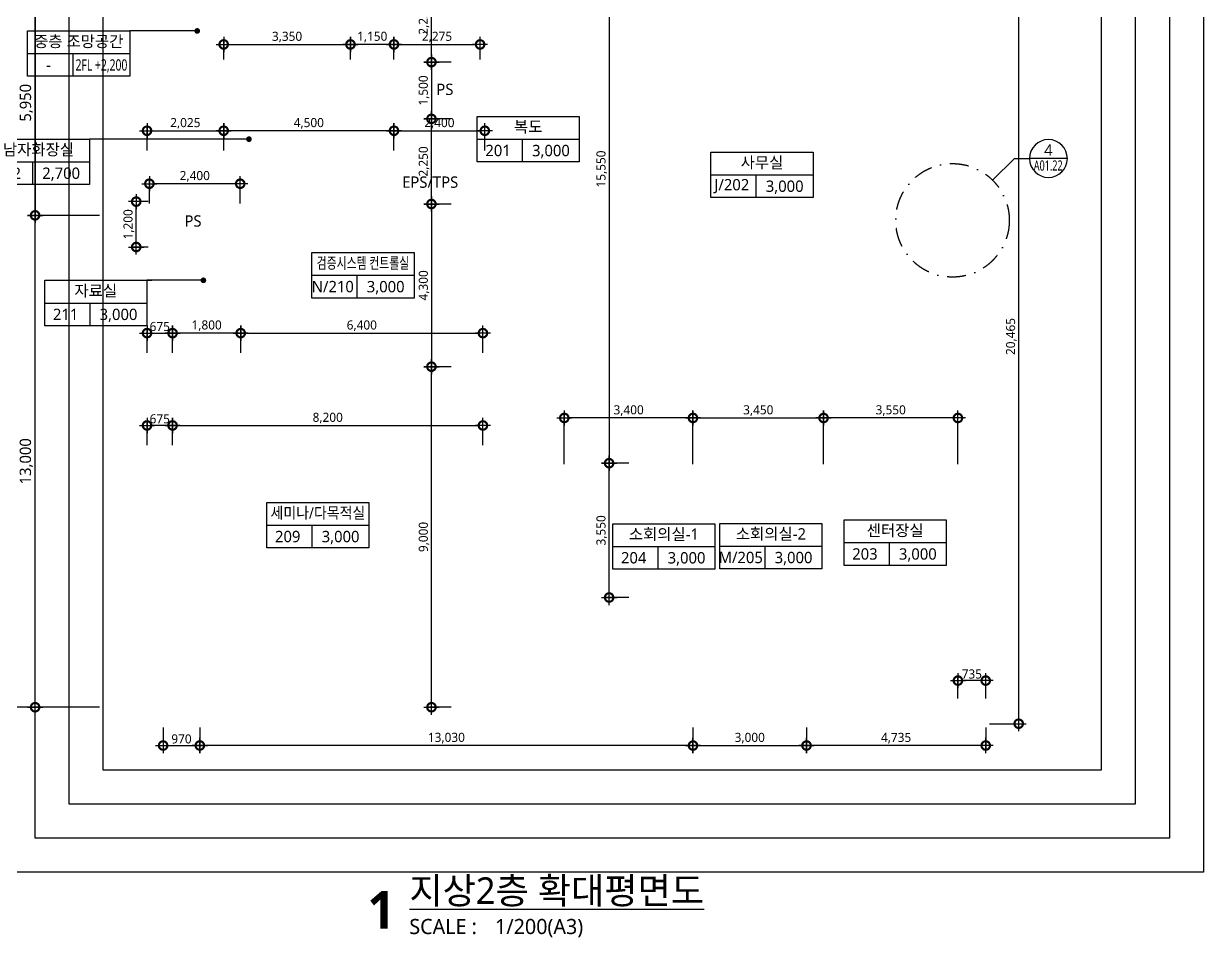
# Model space of a CAD drawing. Header units: millimetres. Extents: x 6046 to 249480, y 2179 to 57100.
# Drawn here: x 175128 to 206300, y 2179 to 26330 of the extents above; entities that cross this region are included whole.
import ezdxf
from ezdxf.enums import TextEntityAlignment as Align

# ---------------------------------------------------------------- set-up
doc = ezdxf.new("R2010")
doc.units = ezdxf.units.MM
doc.header["$LTSCALE"] = 100
doc.linetypes.add('DASHDOT-GAUN', pattern=[10, 5, -2.5, 0, -2.5])
doc.layers.get('DEFPOINTS').update_dxf_attribs({"color": 137})
for name, color, linetype in [('DIM', 7, 'Continuous'), ('DIM1', 7, 'Continuous'), ('SYM', 6, 'Continuous'), ('SYM-LEAD', 6, 'Continuous'), ('TEXT', 3, 'Continuous'), ('TEXT-NOTE', 6, 'Continuous')]:
    doc.layers.add(name, color=color, linetype=linetype)
doc.layers.add('TEMP', color=171, linetype='Continuous', plot=False)
doc.styles.add('스타일1', font='malgun.ttf')
doc.styles.add('스타일2', font='malgunbd.ttf')
doc.dimstyles.new('DIM-QD 1', dxfattribs={"dimtxt": 3, "dimasz": 1.5, "dimexe": 1, "dimexo": 0, "dimgap": 1, "dimtad": 1, "dimdec": 3, "dimdsep": 46, "dimlunit": 6, "dimtxsty": '스타일1', "dimblk1": 'ARCHTICK', "dimblk2": 'ARCHTICK', "dimsah": 1, "dimcen": 0, "dimclrd": 256, "dimclre": 256, "dimclrt": 3, "dimazin": 2, "dimtfac": 1, "dimtdec": 3, "dimtix": 1, "dimtmove": 2, "dimatfit": 3, "dimldrblk": 'ARCHTICK', "dimfxl": 1, "dimtolj": 1, "dimtzin": 0, "dimarcsym": 0})
doc.dimstyles.new('GAUN-100', dxfattribs={"dimscale": 100, "dimtxt": 3, "dimasz": 1, "dimexe": 1, "dimexo": 1, "dimgap": 0.5, "dimtad": 1, "dimdec": 0, "dimzin": 1, "dimdsep": 46, "dimlunit": 6, "dimtxsty": '스타일1', "dimblk": 'GAUN-DOT', "dimcen": -2, "dimdle": 2, "dimclrd": 256, "dimclre": 256, "dimclrt": 3, "dimadec": 0, "dimazin": 0, "dimtfac": 1, "dimtdec": 0, "dimtix": 1, "dimtmove": 2, "dimatfit": 3, "dimldrblk": 'DOTSMALL', "dimfxl": 1, "dimtolj": 1, "dimtzin": 1, "dimarcsym": 0})
doc.dimstyles.new('GAUN-100-I', dxfattribs={"dimscale": 100, "dimtxt": 2.4, "dimasz": 1, "dimexe": 1, "dimexo": 1, "dimgap": 0.5, "dimtad": 1, "dimdec": 0, "dimzin": 1, "dimdsep": 46, "dimlunit": 6, "dimtxsty": '스타일1', "dimblk": 'GAUN-DOT', "dimcen": -2, "dimdle": 2, "dimclrd": 256, "dimclre": 256, "dimclrt": 4, "dimadec": 0, "dimazin": 0, "dimtfac": 1, "dimtdec": 0, "dimtix": 1, "dimtmove": 2, "dimatfit": 3, "dimldrblk": 'DOTSMALL', "dimfxl": 1, "dimtolj": 1, "dimtzin": 1, "dimarcsym": 0})

# ---------------------------------------------------------------- blocks, each defined once
blk = doc.blocks.new('dwgtitle')
at = {"layer": 'SYM', "color": 3, "style": '스타일1'}
blk.add_text('SCALE :', height=4, dxfattribs=at).set_placement((12.25, -1.4))
for tag, p, height in [('%%UTITLE', (12.25, 6.59), 7), ('1/100', (34.89, -1.4), 4)]:
    blk.add_attdef(tag, p, '', height=height, dxfattribs=at)
at = {"layer": 'SYM', "color": 6, "style": '스타일2'}
blk.add_attdef('A', text='', height=10, dxfattribs=at).set_placement((4.89, 5), align=Align.MIDDLE)
blk = doc.blocks.new('GAUN-DOT')
at = {"linetype": 'ByBlock'}
for p, q in [((2, 0), (-2, 0)), ((0, -2), (0, 2))]:
    blk.add_line(p, q, dxfattribs=at)
at = {"const_width": 2.25}
blk.add_lwpolyline([(0, 0.28125, 1), (0, -0.28125, 1)], format="xyb", close=True, dxfattribs=at)
blk = doc.blocks.new('*D38')
at = {"layer": 'DEFPOINTS', "color": 0, "transparency": 16777216}
for p in [(175432, 21262), (177232, 21262), (177232, 8262)]:
    blk.add_point(p, dxfattribs=at)
at = {"layer": 'DIM', "lineweight": -2, "transparency": 16777216}
for p, q in [((177132, 21262), (175332, 21262)), ((175432, 8362), (175432, 21162)), ((177132, 8262), (175332, 8262))]:
    blk.add_line(p, q, dxfattribs=at)
at = {"layer": 'DIM', "lineweight": -2, "transparency": 16777216, "xscale": 100, "yscale": 100, "zscale": 100}
for p, rotation in [((175432, 21262), 90), ((175432, 8262), 270)]:
    blk.add_blockref('GAUN-DOT', p, dxfattribs=dict(at, rotation=rotation))
at = {"layer": 'DIM', "color": 3, "transparency": 16777216, "insert": (175201, 14762), "char_height": 300, "attachment_point": 5, "rotation": 90, "style": '스타일1'}
blk.add_mtext('\\A1;13,000', dxfattribs=at)
blk = doc.blocks.new('_DotSmall')
at = {"color": 0, "linetype": 'ByBlock', "const_width": 0.5}
blk.add_lwpolyline([(-0.0625, 0, 1), (0.0625, 0, 1)], format="xyb", close=True, dxfattribs=at)
blk = doc.blocks.new('*D39')
at = {"layer": 'DEFPOINTS', "color": 0, "transparency": 16777216}
for p in [(174532, 51262), (177232, 51262), (177232, 8262)]:
    blk.add_point(p, dxfattribs=at)
at = {"layer": 'DIM', "lineweight": -2, "transparency": 16777216}
for p, q in [((177132, 51262), (174432, 51262)), ((174532, 8362), (174532, 51162)), ((177132, 8262), (174432, 8262))]:
    blk.add_line(p, q, dxfattribs=at)
at = {"layer": 'DIM', "lineweight": -2, "transparency": 16777216, "xscale": 100, "yscale": 100, "zscale": 100}
for p, rotation in [((174532, 51262), 90), ((174532, 8262), 270)]:
    blk.add_blockref('GAUN-DOT', p, dxfattribs=dict(at, rotation=rotation))
at = {"layer": 'DIM', "color": 3, "transparency": 16777216, "insert": (174302, 29762), "char_height": 300, "attachment_point": 5, "rotation": 90, "style": '스타일1'}
blk.add_mtext('\\A1;43,000', dxfattribs=at)
blk = doc.blocks.new('_ARCHTICK')
at = {"color": 0, "linetype": 'ByBlock', "const_width": 0.15}
blk.add_lwpolyline([(-0.5, -0.5), (0.5, 0.5)], dxfattribs=at)
blk = doc.blocks.new('room')
at = {"layer": 'TEXT-NOTE'}
for p, q in [((0, 0), (0, 12)), ((0, 12), (27, 12)), ((27, 12), (27, 0)), ((0, 6), (27, 6)), ((12, 0), (12, 6)), ((27, 0), (0, 0))]:
    blk.add_line(p, q, dxfattribs=at)
at = {"layer": 'TEXT-NOTE', "color": 3, "style": '스타일1'}
for tag, p in [('실명', (13.5, 9.28)), ('101', (5.53, 3.02)), ('2400', (19.5, 3))]:
    blk.add_attdef(tag, text='', height=3, dxfattribs=at).set_placement(p, align=Align.MIDDLE)
blk = doc.blocks.new('*D184')
at = {"layer": 'DEFPOINTS', "color": 0, "transparency": 16777216}
for p in [(183764, 25779), (183764, 25282), (184914, 25282)]:
    blk.add_point(p, dxfattribs=at)
at = {"layer": 'DIM1', "lineweight": -2, "transparency": 16777216}
for p, q in [((183764, 25382), (183764, 25879)), ((184914, 25382), (184914, 25879)), ((184814, 25779), (183864, 25779))]:
    blk.add_line(p, q, dxfattribs=at)
at = {"layer": 'DIM1', "lineweight": -2, "transparency": 16777216, "xscale": 100, "yscale": 100, "zscale": 100, "rotation": 180}
blk.add_blockref('GAUN-DOT', (183764, 25779), dxfattribs=at)
at = {"layer": 'DIM1', "lineweight": -2, "transparency": 16777216, "xscale": 100, "yscale": 100, "zscale": 100}
blk.add_blockref('GAUN-DOT', (184914, 25779), dxfattribs=at)
at = {"layer": 'DIM1', "color": 4, "transparency": 16777216, "insert": (184339, 25974), "char_height": 240, "attachment_point": 5, "style": '스타일1'}
blk.add_mtext('\\A1;1,150', dxfattribs=at)
blk = doc.blocks.new('*D185')
at = {"layer": 'DEFPOINTS', "color": 0, "transparency": 16777216}
for p in [(187189, 25779), (184914, 25282), (187189, 25282)]:
    blk.add_point(p, dxfattribs=at)
at = {"layer": 'DIM1', "lineweight": -2, "transparency": 16777216}
for p, q in [((184914, 25382), (184914, 25879)), ((187189, 25382), (187189, 25879)), ((185014, 25779), (187089, 25779))]:
    blk.add_line(p, q, dxfattribs=at)
at = {"layer": 'DIM1', "lineweight": -2, "transparency": 16777216, "xscale": 100, "yscale": 100, "zscale": 100, "rotation": 180}
blk.add_blockref('GAUN-DOT', (184914, 25779), dxfattribs=at)
at = {"layer": 'DIM1', "lineweight": -2, "transparency": 16777216, "xscale": 100, "yscale": 100, "zscale": 100}
blk.add_blockref('GAUN-DOT', (187189, 25779), dxfattribs=at)
at = {"layer": 'DIM1', "color": 4, "transparency": 16777216, "insert": (186051, 25973), "char_height": 240, "attachment_point": 5, "style": '스타일1'}
blk.add_mtext('\\A1;2,275', dxfattribs=at)
blk = doc.blocks.new('*D186')
at = {"layer": 'DEFPOINTS', "color": 0, "transparency": 16777216}
for p in [(187314, 23498), (184914, 22874), (187314, 22874)]:
    blk.add_point(p, dxfattribs=at)
at = {"layer": 'DIM1', "lineweight": -2, "transparency": 16777216}
for p, q in [((184914, 22974), (184914, 23598)), ((185014, 23498), (187214, 23498)), ((187314, 22974), (187314, 23598))]:
    blk.add_line(p, q, dxfattribs=at)
at = {"layer": 'DIM1', "lineweight": -2, "transparency": 16777216, "xscale": 100, "yscale": 100, "zscale": 100, "rotation": 180}
blk.add_blockref('GAUN-DOT', (184914, 23498), dxfattribs=at)
at = {"layer": 'DIM1', "lineweight": -2, "transparency": 16777216, "xscale": 100, "yscale": 100, "zscale": 100}
blk.add_blockref('GAUN-DOT', (187314, 23498), dxfattribs=at)
at = {"layer": 'DIM1', "color": 4, "transparency": 16777216, "insert": (186114, 23692), "char_height": 240, "attachment_point": 5, "style": '스타일1'}
blk.add_mtext('\\A1;2,400', dxfattribs=at)
blk = doc.blocks.new('*D187')
at = {"layer": 'DEFPOINTS', "color": 0, "transparency": 16777216}
for p in [(180414, 23498), (180414, 22874), (184914, 22874)]:
    blk.add_point(p, dxfattribs=at)
at = {"layer": 'DIM1', "lineweight": -2, "transparency": 16777216}
for p, q in [((180414, 22974), (180414, 23598)), ((184814, 23498), (180514, 23498)), ((184914, 22974), (184914, 23598))]:
    blk.add_line(p, q, dxfattribs=at)
at = {"layer": 'DIM1', "lineweight": -2, "transparency": 16777216, "xscale": 100, "yscale": 100, "zscale": 100, "rotation": 180}
blk.add_blockref('GAUN-DOT', (180414, 23498), dxfattribs=at)
at = {"layer": 'DIM1', "lineweight": -2, "transparency": 16777216, "xscale": 100, "yscale": 100, "zscale": 100}
blk.add_blockref('GAUN-DOT', (184914, 23498), dxfattribs=at)
at = {"layer": 'DIM1', "color": 4, "transparency": 16777216, "insert": (182664, 23692), "char_height": 240, "attachment_point": 5, "style": '스타일1'}
blk.add_mtext('\\A1;4,500', dxfattribs=at)
blk = doc.blocks.new('*D188')
at = {"layer": 'DEFPOINTS', "color": 0, "transparency": 16777216}
for p in [(180414, 23498), (178389, 22874), (180414, 22874)]:
    blk.add_point(p, dxfattribs=at)
at = {"layer": 'DIM1', "lineweight": -2, "transparency": 16777216}
for p, q in [((178389, 22974), (178389, 23598)), ((178489, 23498), (180314, 23498)), ((180414, 22974), (180414, 23598))]:
    blk.add_line(p, q, dxfattribs=at)
at = {"layer": 'DIM1', "lineweight": -2, "transparency": 16777216, "xscale": 100, "yscale": 100, "zscale": 100, "rotation": 180}
blk.add_blockref('GAUN-DOT', (178389, 23498), dxfattribs=at)
at = {"layer": 'DIM1', "lineweight": -2, "transparency": 16777216, "xscale": 100, "yscale": 100, "zscale": 100}
blk.add_blockref('GAUN-DOT', (180414, 23498), dxfattribs=at)
at = {"layer": 'DIM1', "color": 4, "transparency": 16777216, "insert": (179401, 23692), "char_height": 240, "attachment_point": 5, "style": '스타일1'}
blk.add_mtext('\\A1;2,025', dxfattribs=at)
blk = doc.blocks.new('*D189')
at = {"layer": 'DEFPOINTS', "color": 0, "transparency": 16777216}
for p in [(183764, 25779), (180414, 25282), (183764, 25282)]:
    blk.add_point(p, dxfattribs=at)
at = {"layer": 'DIM1', "lineweight": -2, "transparency": 16777216}
for p, q in [((180414, 25382), (180414, 25879)), ((183764, 25382), (183764, 25879)), ((180514, 25779), (183664, 25779))]:
    blk.add_line(p, q, dxfattribs=at)
at = {"layer": 'DIM1', "lineweight": -2, "transparency": 16777216, "xscale": 100, "yscale": 100, "zscale": 100, "rotation": 180}
blk.add_blockref('GAUN-DOT', (180414, 25779), dxfattribs=at)
at = {"layer": 'DIM1', "lineweight": -2, "transparency": 16777216, "xscale": 100, "yscale": 100, "zscale": 100}
blk.add_blockref('GAUN-DOT', (183764, 25779), dxfattribs=at)
at = {"layer": 'DIM1', "color": 4, "transparency": 16777216, "insert": (182089, 25973), "char_height": 240, "attachment_point": 5, "style": '스타일1'}
blk.add_mtext('\\A1;3,350', dxfattribs=at)
blk = doc.blocks.new('*D190')
at = {"layer": 'DEFPOINTS', "color": 0, "transparency": 16777216}
for p in [(179064, 18149), (178389, 17525), (179064, 17525)]:
    blk.add_point(p, dxfattribs=at)
at = {"layer": 'DIM1', "lineweight": -2, "transparency": 16777216}
for p, q in [((178389, 17625), (178389, 18249)), ((178489, 18149), (178964, 18149)), ((179064, 17625), (179064, 18249))]:
    blk.add_line(p, q, dxfattribs=at)
at = {"layer": 'DIM1', "lineweight": -2, "transparency": 16777216, "xscale": 100, "yscale": 100, "zscale": 100, "rotation": 180}
blk.add_blockref('GAUN-DOT', (178389, 18149), dxfattribs=at)
at = {"layer": 'DIM1', "lineweight": -2, "transparency": 16777216, "xscale": 100, "yscale": 100, "zscale": 100}
blk.add_blockref('GAUN-DOT', (179064, 18149), dxfattribs=at)
at = {"layer": 'DIM1', "color": 4, "transparency": 16777216, "insert": (178726, 18323), "char_height": 240, "attachment_point": 5, "style": '스타일1'}
blk.add_mtext('\\A1;675', dxfattribs=at)
blk = doc.blocks.new('*D191')
at = {"layer": 'DEFPOINTS', "color": 0, "transparency": 16777216}
for p in [(179064, 18149), (179064, 17525), (180864, 17525)]:
    blk.add_point(p, dxfattribs=at)
at = {"layer": 'DIM1', "lineweight": -2, "transparency": 16777216}
for p, q in [((179064, 17625), (179064, 18249)), ((180764, 18149), (179164, 18149)), ((180864, 17625), (180864, 18249))]:
    blk.add_line(p, q, dxfattribs=at)
at = {"layer": 'DIM1', "lineweight": -2, "transparency": 16777216, "xscale": 100, "yscale": 100, "zscale": 100, "rotation": 180}
blk.add_blockref('GAUN-DOT', (179064, 18149), dxfattribs=at)
at = {"layer": 'DIM1', "lineweight": -2, "transparency": 16777216, "xscale": 100, "yscale": 100, "zscale": 100}
blk.add_blockref('GAUN-DOT', (180864, 18149), dxfattribs=at)
at = {"layer": 'DIM1', "color": 4, "transparency": 16777216, "insert": (179964, 18344), "char_height": 240, "attachment_point": 5, "style": '스타일1'}
blk.add_mtext('\\A1;1,800', dxfattribs=at)
blk = doc.blocks.new('*D192')
at = {"layer": 'DEFPOINTS', "color": 0, "transparency": 16777216}
for p in [(187264, 18149), (180864, 17525), (187264, 17525)]:
    blk.add_point(p, dxfattribs=at)
at = {"layer": 'DIM1', "lineweight": -2, "transparency": 16777216}
for p, q in [((180864, 17625), (180864, 18249)), ((180964, 18149), (187164, 18149)), ((187264, 17625), (187264, 18249))]:
    blk.add_line(p, q, dxfattribs=at)
at = {"layer": 'DIM1', "lineweight": -2, "transparency": 16777216, "xscale": 100, "yscale": 100, "zscale": 100, "rotation": 180}
blk.add_blockref('GAUN-DOT', (180864, 18149), dxfattribs=at)
at = {"layer": 'DIM1', "lineweight": -2, "transparency": 16777216, "xscale": 100, "yscale": 100, "zscale": 100}
blk.add_blockref('GAUN-DOT', (187264, 18149), dxfattribs=at)
at = {"layer": 'DIM1', "color": 4, "transparency": 16777216, "insert": (184064, 18343), "char_height": 240, "attachment_point": 5, "style": '스타일1'}
blk.add_mtext('\\A1;6,400', dxfattribs=at)
blk = doc.blocks.new('*D193')
at = {"layer": 'DEFPOINTS', "color": 0, "transparency": 16777216}
for p in [(187264, 15709), (179064, 15085), (187264, 15085)]:
    blk.add_point(p, dxfattribs=at)
at = {"layer": 'DIM1', "lineweight": -2, "transparency": 16777216}
for p, q in [((179064, 15185), (179064, 15809)), ((179164, 15709), (187164, 15709)), ((187264, 15185), (187264, 15809))]:
    blk.add_line(p, q, dxfattribs=at)
at = {"layer": 'DIM1', "lineweight": -2, "transparency": 16777216, "xscale": 100, "yscale": 100, "zscale": 100, "rotation": 180}
blk.add_blockref('GAUN-DOT', (179064, 15709), dxfattribs=at)
at = {"layer": 'DIM1', "lineweight": -2, "transparency": 16777216, "xscale": 100, "yscale": 100, "zscale": 100}
blk.add_blockref('GAUN-DOT', (187264, 15709), dxfattribs=at)
at = {"layer": 'DIM1', "color": 4, "transparency": 16777216, "insert": (183164, 15903), "char_height": 240, "attachment_point": 5, "style": '스타일1'}
blk.add_mtext('\\A1;8,200', dxfattribs=at)
blk = doc.blocks.new('*D194')
at = {"layer": 'DEFPOINTS', "color": 0, "transparency": 16777216}
for p in [(178389, 15709), (178389, 15085), (179064, 15085)]:
    blk.add_point(p, dxfattribs=at)
at = {"layer": 'DIM1', "lineweight": -2, "transparency": 16777216}
for p, q in [((178389, 15185), (178389, 15809)), ((178964, 15709), (178489, 15709)), ((179064, 15185), (179064, 15809))]:
    blk.add_line(p, q, dxfattribs=at)
at = {"layer": 'DIM1', "lineweight": -2, "transparency": 16777216, "xscale": 100, "yscale": 100, "zscale": 100, "rotation": 180}
blk.add_blockref('GAUN-DOT', (178389, 15709), dxfattribs=at)
at = {"layer": 'DIM1', "lineweight": -2, "transparency": 16777216, "xscale": 100, "yscale": 100, "zscale": 100}
blk.add_blockref('GAUN-DOT', (179064, 15709), dxfattribs=at)
at = {"layer": 'DIM1', "color": 4, "transparency": 16777216, "insert": (178726, 15883), "char_height": 240, "attachment_point": 5, "style": '스타일1'}
blk.add_mtext('\\A1;675', dxfattribs=at)
blk = doc.blocks.new('*D195')
at = {"layer": 'DEFPOINTS', "color": 0, "transparency": 16777216}
for p in [(185904, 17262), (186528, 17262), (186528, 8262)]:
    blk.add_point(p, dxfattribs=at)
at = {"layer": 'DIM1', "lineweight": -2, "transparency": 16777216}
for p, q in [((186428, 17262), (185804, 17262)), ((185904, 8362), (185904, 17162)), ((186428, 8262), (185804, 8262))]:
    blk.add_line(p, q, dxfattribs=at)
at = {"layer": 'DIM1', "lineweight": -2, "transparency": 16777216, "xscale": 100, "yscale": 100, "zscale": 100}
for p, rotation in [((185904, 17262), 90), ((185904, 8262), 270)]:
    blk.add_blockref('GAUN-DOT', p, dxfattribs=dict(at, rotation=rotation))
at = {"layer": 'DIM1', "color": 4, "transparency": 16777216, "insert": (185710, 12762), "char_height": 240, "attachment_point": 5, "rotation": 90, "style": '스타일1'}
blk.add_mtext('\\A1;9,000', dxfattribs=at)
blk = doc.blocks.new('*D196')
at = {"layer": 'DEFPOINTS', "color": 0, "transparency": 16777216}
for p in [(186528, 21562), (185904, 17262), (186528, 17262)]:
    blk.add_point(p, dxfattribs=at)
at = {"layer": 'DIM1', "lineweight": -2, "transparency": 16777216}
for p, q in [((186428, 21562), (185804, 21562)), ((185904, 21462), (185904, 17362)), ((186428, 17262), (185804, 17262))]:
    blk.add_line(p, q, dxfattribs=at)
at = {"layer": 'DIM1', "lineweight": -2, "transparency": 16777216, "xscale": 100, "yscale": 100, "zscale": 100}
for p, rotation in [((185904, 21562), 90), ((185904, 17262), 270)]:
    blk.add_blockref('GAUN-DOT', p, dxfattribs=dict(at, rotation=rotation))
at = {"layer": 'DIM1', "color": 4, "transparency": 16777216, "insert": (185710, 19412), "char_height": 240, "attachment_point": 5, "rotation": 90, "style": '스타일1'}
blk.add_mtext('\\A1;4,300', dxfattribs=at)
blk = doc.blocks.new('*D197')
at = {"layer": 'DEFPOINTS', "color": 0, "transparency": 16777216}
for p in [(185904, 23812), (186528, 23812), (186528, 21562)]:
    blk.add_point(p, dxfattribs=at)
at = {"layer": 'DIM1', "lineweight": -2, "transparency": 16777216}
for p, q in [((186428, 23812), (185804, 23812)), ((185904, 21662), (185904, 23712)), ((186428, 21562), (185804, 21562))]:
    blk.add_line(p, q, dxfattribs=at)
at = {"layer": 'DIM1', "lineweight": -2, "transparency": 16777216, "xscale": 100, "yscale": 100, "zscale": 100}
for p, rotation in [((185904, 23812), 90), ((185904, 21562), 270)]:
    blk.add_blockref('GAUN-DOT', p, dxfattribs=dict(at, rotation=rotation))
at = {"layer": 'DIM1', "color": 4, "transparency": 16777216, "insert": (185710, 22687), "char_height": 240, "attachment_point": 5, "rotation": 90, "style": '스타일1'}
blk.add_mtext('\\A1;2,250', dxfattribs=at)
blk = doc.blocks.new('*D198')
at = {"layer": 'DEFPOINTS', "color": 0, "transparency": 16777216}
for p in [(186528, 25312), (185904, 23812), (186528, 23812)]:
    blk.add_point(p, dxfattribs=at)
at = {"layer": 'DIM1', "lineweight": -2, "transparency": 16777216}
for p, q in [((186428, 25312), (185804, 25312)), ((185904, 25212), (185904, 23912)), ((186428, 23812), (185804, 23812))]:
    blk.add_line(p, q, dxfattribs=at)
at = {"layer": 'DIM1', "lineweight": -2, "transparency": 16777216, "xscale": 100, "yscale": 100, "zscale": 100}
for p, rotation in [((185904, 25312), 90), ((185904, 23812), 270)]:
    blk.add_blockref('GAUN-DOT', p, dxfattribs=dict(at, rotation=rotation))
at = {"layer": 'DIM1', "color": 4, "transparency": 16777216, "insert": (185709, 24562), "char_height": 240, "attachment_point": 5, "rotation": 90, "style": '스타일1'}
blk.add_mtext('\\A1;1,500', dxfattribs=at)
blk = doc.blocks.new('*D199')
at = {"layer": 'DEFPOINTS', "color": 0, "transparency": 16777216}
for p in [(185904, 27562), (186528, 27562), (186528, 25312)]:
    blk.add_point(p, dxfattribs=at)
at = {"layer": 'DIM1', "lineweight": -2, "transparency": 16777216}
for p, q in [((186428, 27562), (185804, 27562)), ((185904, 25412), (185904, 27462)), ((186428, 25312), (185804, 25312))]:
    blk.add_line(p, q, dxfattribs=at)
at = {"layer": 'DIM1', "lineweight": -2, "transparency": 16777216, "xscale": 100, "yscale": 100, "zscale": 100}
for p, rotation in [((185904, 27562), 90), ((185904, 25312), 270)]:
    blk.add_blockref('GAUN-DOT', p, dxfattribs=dict(at, rotation=rotation))
at = {"layer": 'DIM1', "color": 4, "transparency": 16777216, "insert": (185710, 26437), "char_height": 240, "attachment_point": 5, "rotation": 90, "style": '스타일1'}
blk.add_mtext('\\A1;2,250', dxfattribs=at)
blk = doc.blocks.new('*D207')
at = {"layer": 'DEFPOINTS', "color": 0, "transparency": 16777216}
for p in [(191222, 30262), (190598, 14712), (191222, 14712)]:
    blk.add_point(p, dxfattribs=at)
at = {"layer": 'DIM1', "lineweight": -2, "transparency": 16777216}
for p, q in [((191122, 30262), (190498, 30262)), ((190598, 30162), (190598, 14812)), ((191122, 14712), (190498, 14712))]:
    blk.add_line(p, q, dxfattribs=at)
at = {"layer": 'DIM1', "lineweight": -2, "transparency": 16777216, "xscale": 100, "yscale": 100, "zscale": 100}
for p, rotation in [((190598, 30262), 90), ((190598, 14712), 270)]:
    blk.add_blockref('GAUN-DOT', p, dxfattribs=dict(at, rotation=rotation))
at = {"layer": 'DIM1', "color": 4, "transparency": 16777216, "insert": (190404, 22487), "char_height": 240, "attachment_point": 5, "rotation": 90, "style": '스타일1'}
blk.add_mtext('\\A1;15,550', dxfattribs=at)
blk = doc.blocks.new('*D208')
at = {"layer": 'DEFPOINTS', "color": 0, "transparency": 16777216}
for p in [(190598, 14712), (191222, 14712), (191222, 11162)]:
    blk.add_point(p, dxfattribs=at)
at = {"layer": 'DIM1', "lineweight": -2, "transparency": 16777216}
for p, q in [((191122, 14712), (190498, 14712)), ((190598, 11262), (190598, 14612)), ((191122, 11162), (190498, 11162))]:
    blk.add_line(p, q, dxfattribs=at)
at = {"layer": 'DIM1', "lineweight": -2, "transparency": 16777216, "xscale": 100, "yscale": 100, "zscale": 100}
for p, rotation in [((190598, 14712), 90), ((190598, 11162), 270)]:
    blk.add_blockref('GAUN-DOT', p, dxfattribs=dict(at, rotation=rotation))
at = {"layer": 'DIM1', "color": 4, "transparency": 16777216, "insert": (190404, 12937), "char_height": 240, "attachment_point": 5, "rotation": 90, "style": '스타일1'}
blk.add_mtext('\\A1;3,550', dxfattribs=at)
blk = doc.blocks.new('*D209')
at = {"layer": 'DEFPOINTS', "color": 0, "transparency": 16777216}
for p in [(189414, 15907), (189414, 14582), (192814, 14582)]:
    blk.add_point(p, dxfattribs=at)
at = {"layer": 'DIM1', "lineweight": -2, "transparency": 16777216}
for p, q in [((189414, 14682), (189414, 16007)), ((192714, 15907), (189514, 15907)), ((192814, 14682), (192814, 16007))]:
    blk.add_line(p, q, dxfattribs=at)
at = {"layer": 'DIM1', "lineweight": -2, "transparency": 16777216, "xscale": 100, "yscale": 100, "zscale": 100, "rotation": 180}
blk.add_blockref('GAUN-DOT', (189414, 15907), dxfattribs=at)
at = {"layer": 'DIM1', "lineweight": -2, "transparency": 16777216, "xscale": 100, "yscale": 100, "zscale": 100}
blk.add_blockref('GAUN-DOT', (192814, 15907), dxfattribs=at)
at = {"layer": 'DIM1', "color": 4, "transparency": 16777216, "insert": (191114, 16101), "char_height": 240, "attachment_point": 5, "style": '스타일1'}
blk.add_mtext('\\A1;3,400', dxfattribs=at)
blk = doc.blocks.new('*D210')
at = {"layer": 'DEFPOINTS', "color": 0, "transparency": 16777216}
for p in [(196264, 15907), (192814, 14582), (196264, 14582)]:
    blk.add_point(p, dxfattribs=at)
at = {"layer": 'DIM1', "lineweight": -2, "transparency": 16777216}
for p, q in [((192814, 14682), (192814, 16007)), ((192914, 15907), (196164, 15907)), ((196264, 14682), (196264, 16007))]:
    blk.add_line(p, q, dxfattribs=at)
at = {"layer": 'DIM1', "lineweight": -2, "transparency": 16777216, "xscale": 100, "yscale": 100, "zscale": 100, "rotation": 180}
blk.add_blockref('GAUN-DOT', (192814, 15907), dxfattribs=at)
at = {"layer": 'DIM1', "lineweight": -2, "transparency": 16777216, "xscale": 100, "yscale": 100, "zscale": 100}
blk.add_blockref('GAUN-DOT', (196264, 15907), dxfattribs=at)
at = {"layer": 'DIM1', "color": 4, "transparency": 16777216, "insert": (194539, 16101), "char_height": 240, "attachment_point": 5, "style": '스타일1'}
blk.add_mtext('\\A1;3,450', dxfattribs=at)
blk = doc.blocks.new('*D211')
at = {"layer": 'DEFPOINTS', "color": 0, "transparency": 16777216}
for p in [(196264, 15907), (196264, 14582), (199814, 14582)]:
    blk.add_point(p, dxfattribs=at)
at = {"layer": 'DIM1', "lineweight": -2, "transparency": 16777216}
for p, q in [((196264, 14682), (196264, 16007)), ((199714, 15907), (196364, 15907)), ((199814, 14682), (199814, 16007))]:
    blk.add_line(p, q, dxfattribs=at)
at = {"layer": 'DIM1', "lineweight": -2, "transparency": 16777216, "xscale": 100, "yscale": 100, "zscale": 100, "rotation": 180}
blk.add_blockref('GAUN-DOT', (196264, 15907), dxfattribs=at)
at = {"layer": 'DIM1', "lineweight": -2, "transparency": 16777216, "xscale": 100, "yscale": 100, "zscale": 100}
blk.add_blockref('GAUN-DOT', (199814, 15907), dxfattribs=at)
at = {"layer": 'DIM1', "color": 4, "transparency": 16777216, "insert": (198039, 16101), "char_height": 240, "attachment_point": 5, "style": '스타일1'}
blk.add_mtext('\\A1;3,550', dxfattribs=at)
blk = doc.blocks.new('*D212')
at = {"layer": 'DEFPOINTS', "color": 0, "transparency": 16777216}
for p in [(199814, 8966), (199814, 8389), (200549, 8389)]:
    blk.add_point(p, dxfattribs=at)
at = {"layer": 'DIM1', "lineweight": -2, "transparency": 16777216}
for p, q in [((199814, 8489), (199814, 9066)), ((200549, 8489), (200549, 9066)), ((200449, 8966), (199914, 8966))]:
    blk.add_line(p, q, dxfattribs=at)
at = {"layer": 'DIM1', "lineweight": -2, "transparency": 16777216, "xscale": 100, "yscale": 100, "zscale": 100, "rotation": 180}
blk.add_blockref('GAUN-DOT', (199814, 8966), dxfattribs=at)
at = {"layer": 'DIM1', "lineweight": -2, "transparency": 16777216, "xscale": 100, "yscale": 100, "zscale": 100}
blk.add_blockref('GAUN-DOT', (200549, 8966), dxfattribs=at)
at = {"layer": 'DIM1', "color": 4, "transparency": 16777216, "insert": (200181, 9140), "char_height": 240, "attachment_point": 5, "style": '스타일1'}
blk.add_mtext('\\A1;735', dxfattribs=at)
blk = doc.blocks.new('*D258')
at = {"layer": 'DEFPOINTS', "color": 0, "transparency": 16777216}
for p in [(178814, 7827), (179784, 7827), (179784, 7250)]:
    blk.add_point(p, dxfattribs=at)
at = {"layer": 'DIM1', "lineweight": -2, "transparency": 16777216}
for p, q in [((178814, 7727), (178814, 7150)), ((179784, 7727), (179784, 7150)), ((178914, 7250), (179684, 7250))]:
    blk.add_line(p, q, dxfattribs=at)
at = {"layer": 'DIM1', "lineweight": -2, "transparency": 16777216, "xscale": 100, "yscale": 100, "zscale": 100, "rotation": 180}
blk.add_blockref('GAUN-DOT', (178814, 7250), dxfattribs=at)
at = {"layer": 'DIM1', "lineweight": -2, "transparency": 16777216, "xscale": 100, "yscale": 100, "zscale": 100}
blk.add_blockref('GAUN-DOT', (179784, 7250), dxfattribs=at)
at = {"layer": 'DIM1', "color": 4, "transparency": 16777216, "insert": (179299, 7424), "char_height": 240, "attachment_point": 5, "style": '스타일1'}
blk.add_mtext('\\A1;970', dxfattribs=at)
blk = doc.blocks.new('*D259')
at = {"layer": 'DEFPOINTS', "color": 0, "transparency": 16777216}
for p in [(179784, 7827), (192814, 7827), (179784, 7250)]:
    blk.add_point(p, dxfattribs=at)
at = {"layer": 'DIM1', "lineweight": -2, "transparency": 16777216}
for p, q in [((179784, 7727), (179784, 7150)), ((192814, 7727), (192814, 7150)), ((192714, 7250), (179884, 7250))]:
    blk.add_line(p, q, dxfattribs=at)
at = {"layer": 'DIM1', "lineweight": -2, "transparency": 16777216, "xscale": 100, "yscale": 100, "zscale": 100, "rotation": 180}
blk.add_blockref('GAUN-DOT', (179784, 7250), dxfattribs=at)
at = {"layer": 'DIM1', "lineweight": -2, "transparency": 16777216, "xscale": 100, "yscale": 100, "zscale": 100}
blk.add_blockref('GAUN-DOT', (192814, 7250), dxfattribs=at)
at = {"layer": 'DIM1', "color": 4, "transparency": 16777216, "insert": (186299, 7445), "char_height": 240, "attachment_point": 5, "style": '스타일1'}
blk.add_mtext('\\A1;13,030', dxfattribs=at)
blk = doc.blocks.new('*D260')
at = {"layer": 'DEFPOINTS', "color": 0, "transparency": 16777216}
for p in [(192814, 7827), (195814, 7827), (195814, 7250)]:
    blk.add_point(p, dxfattribs=at)
at = {"layer": 'DIM1', "lineweight": -2, "transparency": 16777216}
for p, q in [((192814, 7727), (192814, 7150)), ((195814, 7727), (195814, 7150)), ((192914, 7250), (195714, 7250))]:
    blk.add_line(p, q, dxfattribs=at)
at = {"layer": 'DIM1', "lineweight": -2, "transparency": 16777216, "xscale": 100, "yscale": 100, "zscale": 100, "rotation": 180}
blk.add_blockref('GAUN-DOT', (192814, 7250), dxfattribs=at)
at = {"layer": 'DIM1', "lineweight": -2, "transparency": 16777216, "xscale": 100, "yscale": 100, "zscale": 100}
blk.add_blockref('GAUN-DOT', (195814, 7250), dxfattribs=at)
at = {"layer": 'DIM1', "color": 4, "transparency": 16777216, "insert": (194314, 7444), "char_height": 240, "attachment_point": 5, "style": '스타일1'}
blk.add_mtext('\\A1;3,000', dxfattribs=at)
blk = doc.blocks.new('*D261')
at = {"layer": 'DEFPOINTS', "color": 0, "transparency": 16777216}
for p in [(195814, 7827), (200549, 7827), (195814, 7250)]:
    blk.add_point(p, dxfattribs=at)
at = {"layer": 'DIM1', "lineweight": -2, "transparency": 16777216}
for p, q in [((195814, 7727), (195814, 7150)), ((200549, 7727), (200549, 7150)), ((200449, 7250), (195914, 7250))]:
    blk.add_line(p, q, dxfattribs=at)
at = {"layer": 'DIM1', "lineweight": -2, "transparency": 16777216, "xscale": 100, "yscale": 100, "zscale": 100, "rotation": 180}
blk.add_blockref('GAUN-DOT', (195814, 7250), dxfattribs=at)
at = {"layer": 'DIM1', "lineweight": -2, "transparency": 16777216, "xscale": 100, "yscale": 100, "zscale": 100}
blk.add_blockref('GAUN-DOT', (200549, 7250), dxfattribs=at)
at = {"layer": 'DIM1', "color": 4, "transparency": 16777216, "insert": (198181, 7444), "char_height": 240, "attachment_point": 5, "style": '스타일1'}
blk.add_mtext('\\A1;4,735', dxfattribs=at)
blk = doc.blocks.new('*D262')
at = {"layer": 'DEFPOINTS', "color": 0, "transparency": 16777216}
for p in [(200549, 28292), (201420, 28292), (200549, 7827)]:
    blk.add_point(p, dxfattribs=at)
at = {"layer": 'DIM1', "lineweight": -2, "transparency": 16777216}
for p, q in [((200649, 28292), (201520, 28292)), ((201420, 7927), (201420, 28192)), ((200649, 7827), (201520, 7827))]:
    blk.add_line(p, q, dxfattribs=at)
at = {"layer": 'DIM1', "lineweight": -2, "transparency": 16777216, "xscale": 100, "yscale": 100, "zscale": 100}
for p, rotation in [((201420, 28292), 90), ((201420, 7827), 270)]:
    blk.add_blockref('GAUN-DOT', p, dxfattribs=dict(at, rotation=rotation))
at = {"layer": 'DIM1', "color": 4, "transparency": 16777216, "insert": (201226, 18060), "char_height": 240, "attachment_point": 5, "rotation": 90, "style": '스타일1'}
blk.add_mtext('\\A1;20,465', dxfattribs=at)
blk = doc.blocks.new('*D272')
at = {"layer": 'DEFPOINTS', "color": 0, "transparency": 16777216}
for p in [(178103, 21625), (178518, 21625), (178518, 20425)]:
    blk.add_point(p, dxfattribs=at)
at = {"layer": 'DIM1', "lineweight": -2, "transparency": 16777216}
for p, q in [((178418, 21625), (178003, 21625)), ((178103, 20525), (178103, 21525)), ((178418, 20425), (178003, 20425))]:
    blk.add_line(p, q, dxfattribs=at)
at = {"layer": 'DIM1', "lineweight": -2, "transparency": 16777216, "xscale": 100, "yscale": 100, "zscale": 100}
for p, rotation in [((178103, 21625), 90), ((178103, 20425), 270)]:
    blk.add_blockref('GAUN-DOT', p, dxfattribs=dict(at, rotation=rotation))
at = {"layer": 'DIM1', "color": 4, "transparency": 16777216, "insert": (177908, 21025), "char_height": 240, "attachment_point": 5, "rotation": 90, "style": '스타일1'}
blk.add_mtext('\\A1;1,200', dxfattribs=at)
blk = doc.blocks.new('*D273')
at = {"layer": 'DEFPOINTS', "color": 0, "transparency": 16777216}
for p in [(178451, 22098), (178451, 21474), (180851, 21474)]:
    blk.add_point(p, dxfattribs=at)
at = {"layer": 'DIM1', "lineweight": -2, "transparency": 16777216}
for p, q in [((178451, 21574), (178451, 22198)), ((180851, 21574), (180851, 22198)), ((180751, 22098), (178551, 22098))]:
    blk.add_line(p, q, dxfattribs=at)
at = {"layer": 'DIM1', "lineweight": -2, "transparency": 16777216, "xscale": 100, "yscale": 100, "zscale": 100, "rotation": 180}
blk.add_blockref('GAUN-DOT', (178451, 22098), dxfattribs=at)
at = {"layer": 'DIM1', "lineweight": -2, "transparency": 16777216, "xscale": 100, "yscale": 100, "zscale": 100}
blk.add_blockref('GAUN-DOT', (180851, 22098), dxfattribs=at)
at = {"layer": 'DIM1', "color": 4, "transparency": 16777216, "insert": (179651, 22292), "char_height": 240, "attachment_point": 5, "style": '스타일1'}
blk.add_mtext('\\A1;2,400', dxfattribs=at)
blk = doc.blocks.new('DET1')
at = {"layer": 'SYM', "color": 6}
blk.add_line((0, 0), (10, 0), dxfattribs=at)
blk.add_circle((5, 0), 5, dxfattribs=at)
at = {"layer": 'SYM', "color": 3, "style": '스타일1'}
blk.add_attdef('1', text='', height=3, dxfattribs=at).set_placement((5, 2.25), align=Align.MIDDLE)
at = {"layer": 'SYM', "color": 3, "style": '스타일1', "width": 0.84071}
blk.add_attdef('A2.01', text='', height=2.7, dxfattribs=at).set_placement((1.24, -3.19), (9.23, -3.19), align=Align.FIT)
blk = doc.blocks.new('*D316')
at = {"layer": 'DEFPOINTS', "color": 0, "transparency": 16777216}
for p in [(177232, 27212), (175432, 21262), (177232, 21262)]:
    blk.add_point(p, dxfattribs=at)
at = {"layer": 'DIM', "lineweight": -2, "transparency": 16777216}
for p, q in [((177132, 27212), (175332, 27212)), ((175432, 27112), (175432, 21362)), ((177132, 21262), (175332, 21262))]:
    blk.add_line(p, q, dxfattribs=at)
at = {"layer": 'DIM', "lineweight": -2, "transparency": 16777216, "xscale": 100, "yscale": 100, "zscale": 100}
for p, rotation in [((175432, 27212), 90), ((175432, 21262), 270)]:
    blk.add_blockref('GAUN-DOT', p, dxfattribs=dict(at, rotation=rotation))
at = {"layer": 'DIM', "color": 3, "transparency": 16777216, "insert": (175202, 24237), "char_height": 300, "attachment_point": 5, "rotation": 90, "style": '스타일1'}
blk.add_mtext('\\A1;5,950', dxfattribs=at)

msp = doc.modelspace()

# ---------------------------------------------------------------- linework, layer by layer
at = {"layer": 'SYM', "color": 6}
msp.add_lwpolyline([(200731.8, 22190.4), (201305, 22763.9), (201705, 22763.9)], dxfattribs=at)
at = {"layer": 'SYM', "color": 3, "linetype": 'DASHDOT-GAUN'}
msp.add_circle((199671.1, 21129.8), 1500, dxfattribs=at)
at = {"layer": 'TEMP'}
for points in [[(174532, 55500), (206300, 55500), (206300, 3900), (174532, 3900)], [(175432, 54600), (205400, 54600), (205400, 4800), (175432, 4800)], [(176332, 53700), (204500, 53700), (204500, 5700), (176332, 5700)], [(177232, 52800), (203600, 52800), (203600, 6600), (177232, 6600)]]:
    msp.add_lwpolyline(points, close=True, dxfattribs=at)

# ---------------------------------------------------------------- block references
ref = msp.add_blockref('DET1', (202705, 22763.9), dxfattribs=dict(xscale=-100, yscale=100, zscale=100))
ref.add_attrib('A2.01', 'A01.22', dxfattribs={"layer": 'SYM', "color": 3, "height": 270, "style": '스타일1', "width": 0.658498}).set_placement((201818.7, 22444.9), (202580.6, 22444.9), align=Align.FIT)
ref.add_attrib('1', '4', dxfattribs={"layer": 'SYM', "color": 3, "height": 300, "style": '스타일1'}).set_placement((202205, 22988.9), align=Align.MIDDLE)
at = {"layer": 'SYM', "xscale": 100, "yscale": 100, "zscale": 100}
msp.add_blockref('dwgtitle', (184094.8, 2407.4, -0.5), dxfattribs=at).add_auto_attribs({'%%UTITLE': '%%U지상2층 확대평면도', '1/100': '1/200(A3)', 'A': '1'})
at = {"layer": 'TEXT-NOTE'}
ref = msp.add_blockref('room', (175235.3, 24936.2), dxfattribs=dict(at, xscale=100, yscale=100, zscale=100))
ref.add_attrib('2400', '2FL +2,200', dxfattribs={"color": 3, "height": 300, "style": '스타일1', "width": 0.7}).set_placement((177185.3, 25236.2), align=Align.MIDDLE_CENTER)
ref.add_attrib('101', '-', dxfattribs={"color": 3, "height": 300, "style": '스타일1'}).set_placement((175787.9, 25238), align=Align.MIDDLE)
ref.add_attrib('실명', '중층 조망공간', dxfattribs={"color": 3, "height": 300, "style": '스타일1'}).set_placement((176585.3, 25864.4), align=Align.MIDDLE)
ref = msp.add_blockref('room', (187110.9, 22674.8), dxfattribs=dict(at, xscale=100, yscale=100, zscale=100))
ref.add_attrib('2400', '3,000', dxfattribs={"color": 3, "height": 300, "style": '스타일1'}).set_placement((189060.9, 22974.8), align=Align.MIDDLE_CENTER)
ref.add_attrib('101', '201', dxfattribs={"color": 3, "height": 300, "style": '스타일1'}).set_placement((187663.6, 22976.6), align=Align.MIDDLE)
ref.add_attrib('실명', '복도', dxfattribs={"color": 3, "height": 300, "style": '스타일1'}).set_placement((188460.9, 23603), align=Align.MIDDLE)
ref = msp.add_blockref('room', (174170.2, 22075.2), dxfattribs=dict(at, xscale=100, yscale=100, zscale=100))
ref.add_attrib('2400', '2,700', dxfattribs={"color": 3, "height": 300, "style": '스타일1'}).set_placement((176120.2, 22375.2), align=Align.MIDDLE_CENTER)
ref.add_attrib('101', '212', dxfattribs={"color": 3, "height": 300, "style": '스타일1'}).set_placement((174722.8, 22377), align=Align.MIDDLE)
ref.add_attrib('실명', '남자화장실', dxfattribs={"color": 3, "height": 300, "style": '스타일1'}).set_placement((175520.2, 23003.4), align=Align.MIDDLE)
ref = msp.add_blockref('room', (193287, 21732.8), dxfattribs=dict(at, xscale=100, yscale=100, zscale=100))
ref.add_attrib('2400', '3,000', dxfattribs={"color": 3, "height": 300, "style": '스타일1'}).set_placement((195237, 22032.8), align=Align.MIDDLE_CENTER)
ref.add_attrib('101', 'J/202', dxfattribs={"color": 3, "height": 300, "style": '스타일1'}).set_placement((193839.6, 22034.6), align=Align.MIDDLE)
ref.add_attrib('실명', '사무실', dxfattribs={"color": 3, "height": 300, "style": '스타일1'}).set_placement((194637, 22661), align=Align.MIDDLE)
ref = msp.add_blockref('room', (182744.6, 19077.7), dxfattribs=dict(at, xscale=100, yscale=100, zscale=100))
ref.add_attrib('2400', '3,000', dxfattribs={"color": 3, "height": 300, "style": '스타일1'}).set_placement((184694.6, 19377.7), align=Align.MIDDLE_CENTER)
ref.add_attrib('101', 'N/210', dxfattribs={"color": 3, "height": 300, "style": '스타일1'}).set_placement((183297.2, 19379.5), align=Align.MIDDLE)
ref.add_attrib('실명', '검증시스템 컨트롤실', dxfattribs={"color": 3, "height": 300, "style": '스타일1', "width": 0.7}).set_placement((184094.6, 20005.9), align=Align.MIDDLE)
ref = msp.add_blockref('room', (175685.7, 18345.2), dxfattribs=dict(at, xscale=100, yscale=100, zscale=100))
ref.add_attrib('2400', '3,000', dxfattribs={"color": 3, "height": 300, "style": '스타일1'}).set_placement((177635.7, 18645.2), align=Align.MIDDLE_CENTER)
ref.add_attrib('101', '211', dxfattribs={"color": 3, "height": 300, "style": '스타일1'}).set_placement((176238.3, 18647), align=Align.MIDDLE)
ref.add_attrib('실명', '자료실', dxfattribs={"color": 3, "height": 300, "style": '스타일1'}).set_placement((177035.7, 19273.4), align=Align.MIDDLE)
ref = msp.add_blockref('room', (181553.2, 12473.1), dxfattribs=dict(at, xscale=100, yscale=100, zscale=100))
ref.add_attrib('2400', '3,000', dxfattribs={"color": 3, "height": 300, "style": '스타일1'}).set_placement((183503.2, 12773.1), align=Align.MIDDLE_CENTER)
ref.add_attrib('101', '209', dxfattribs={"color": 3, "height": 300, "style": '스타일1'}).set_placement((182105.9, 12774.9), align=Align.MIDDLE)
ref.add_attrib('실명', '세미나/다목적실', dxfattribs={"color": 3, "height": 300, "style": '스타일1', "width": 0.9}).set_placement((182903.2, 13401.3), align=Align.MIDDLE)
ref = msp.add_blockref('room', (190694.4, 11911.6), dxfattribs=dict(at, xscale=100, yscale=100, zscale=100))
ref.add_attrib('2400', '3,000', dxfattribs={"color": 3, "height": 300, "style": '스타일1'}).set_placement((192644.4, 12211.6), align=Align.MIDDLE_CENTER)
ref.add_attrib('101', '204', dxfattribs={"color": 3, "height": 300, "style": '스타일1'}).set_placement((191247, 12213.4), align=Align.MIDDLE)
ref.add_attrib('실명', '소회의실-1', dxfattribs={"color": 3, "height": 300, "style": '스타일1'}).set_placement((192044.4, 12839.8), align=Align.MIDDLE)
ref = msp.add_blockref('room', (193521.5, 11918.7), dxfattribs=dict(at, xscale=100, yscale=100, zscale=100))
ref.add_attrib('2400', '3,000', dxfattribs={"color": 3, "height": 300, "style": '스타일1'}).set_placement((195471.5, 12218.7), align=Align.MIDDLE_CENTER)
ref.add_attrib('101', 'M/205', dxfattribs={"color": 3, "height": 300, "style": '스타일1'}).set_placement((194074.2, 12220.6), align=Align.MIDDLE)
ref.add_attrib('실명', '소회의실-2', dxfattribs={"color": 3, "height": 300, "style": '스타일1'}).set_placement((194871.5, 12847), align=Align.MIDDLE)
ref = msp.add_blockref('room', (196804.7, 12012.4), dxfattribs=dict(at, xscale=100, yscale=100, zscale=100))
ref.add_attrib('2400', '3,000', dxfattribs={"color": 3, "height": 300, "style": '스타일1'}).set_placement((198754.7, 12312.4), align=Align.MIDDLE_CENTER)
ref.add_attrib('101', '203', dxfattribs={"color": 3, "height": 300, "style": '스타일1'}).set_placement((197357.3, 12314.2), align=Align.MIDDLE)
ref.add_attrib('실명', '센터장실', dxfattribs={"color": 3, "height": 300, "style": '스타일1'}).set_placement((198154.7, 12940.6), align=Align.MIDDLE)

# ---------------------------------------------------------------- texts
at = {"layer": 'TEXT', "color": 3, "style": '스타일1'}
for s, p in [('PS', (186033.5, 24442.5)), ('EPS/TPS', (185130.4, 21990)), ('PS', (179379, 20963.3))]:
    msp.add_text(s, height=300, dxfattribs=at).set_placement(p)

# ---------------------------------------------------------------- dimensions: what is measured, and where the dimension line sits
at = {"layer": 'DIM'}
for base, p1, p2, angle, picture, middle in [((174532, 51262.2), (177232, 8262.2), (177232, 51262.2), 270, '*D39', (174301.9, 29762.2)), ((175432, 21262.2), (177232, 27212.2), (177232, 21262.2), 90, '*D316', (175201.9, 24237.2)), ((175432, 21262.2), (177232, 8262.2), (177232, 21262.2), 270, '*D38', (175201.1, 14762.2))]:
    dim = msp.add_linear_dim(base=base, p1=p1, p2=p2, angle=angle, dimstyle='GAUN-100', dxfattribs=at)
    dim.commit()
    dim.dimension.update_dxf_attribs({"geometry": picture, "text_midpoint": middle})
at = {"layer": 'DIM1'}
for base, p1, p2, angle, picture, middle in [((190598.4, 14712.2), (191222.1, 30262.2), (191222.1, 14712.2), 270, '*D207', (190403.6, 22487.2)), ((201419.7, 28292.2), (200548.7, 7827.2), (200548.7, 28292.2), 90, '*D262', (201225.6, 18059.7)), ((185904.2, 27562.2), (186527.9, 25312.2), (186527.9, 27562.2), 90, '*D199', (185710.1, 26437.2)), ((183763.7, 25778.7), (184913.7, 25282.3), (183763.7, 25282.3), 180, '*D184', (184338.7, 25973.5)), ((185904.2, 23812.2), (186527.9, 25312.2), (186527.9, 23812.2), 270, '*D198', (185709.4, 24562.2)), ((185904.2, 23812.2), (186527.9, 21562.2), (186527.9, 23812.2), 90, '*D197', (185710.1, 22687.2)), ((180413.7, 23497.8), (184913.7, 22874.1), (180413.7, 22874.1), 180, '*D187', (182663.7, 23691.9)), ((178451.2, 22097.6), (180851.2, 21473.8), (178451.2, 21473.8), 180, '*D273', (179651.2, 22291.7)), ((178102.9, 21624.7), (178517.7, 20424.7), (178517.7, 21624.7), 90, '*D272', (177908.1, 21024.7)), ((185904.2, 17262.2), (186527.9, 21562.2), (186527.9, 17262.2), 270, '*D196', (185710.1, 19412.2)), ((179063.7, 18149.2), (180863.7, 17525.5), (179063.7, 17525.5), 180, '*D191', (179963.7, 18344)), ((185904.2, 17262.2), (186527.9, 8262.2), (186527.9, 17262.2), 90, '*D195', (185710.1, 12762.2)), ((196263.7, 15907.1), (192813.6, 14582.2), (196263.7, 14582.2), 180, '*D210', (194538.6, 16101.2)), ((178388.7, 15708.6), (179063.7, 15084.9), (178388.7, 15084.9), 180, '*D194', (178726.2, 15882.6)), ((190598.4, 14712.2), (191222.1, 11162.2), (191222.1, 14712.2), 90, '*D208', (190404.3, 12937.2)), ((199813.7, 8966.1), (200548.7, 8389), (199813.7, 8389), 180, '*D212', (200181.2, 9140.1)), ((179783.7, 7250.1), (192813.7, 7827.2), (179783.7, 7827.2), 180, '*D259', (186298.7, 7444.9)), ((195813.7, 7250.1), (200548.7, 7827.2), (195813.7, 7827.2), 180, '*D261', (198181.2, 7444.2))]:
    dim = msp.add_linear_dim(base=base, p1=p1, p2=p2, angle=angle, dimstyle='GAUN-100-I', dxfattribs=at)
    dim.commit()
    dim.dimension.update_dxf_attribs({"geometry": picture, "text_midpoint": middle})
for base, p1, p2, picture, middle in [((183763.7, 25778.7), (180413.7, 25282.3), (183763.7, 25282.3), '*D189', (182088.7, 25972.9)), ((187188.7, 25778.7), (184913.7, 25282.3), (187188.7, 25282.3), '*D185', (186051.2, 25972.9)), ((180413.7, 23497.8), (178388.7, 22874.1), (180413.7, 22874.1), '*D188', (179401.2, 23691.9)), ((187313.7, 23497.8), (184913.7, 22874.1), (187313.7, 22874.1), '*D186', (186113.7, 23691.9)), ((179063.7, 18149.2), (178388.7, 17525.5), (179063.7, 17525.5), '*D190', (178726.2, 18323.2)), ((187263.7, 18149.2), (180863.7, 17525.5), (187263.7, 17525.5), '*D192', (184063.7, 18343.3)), ((189413.7, 15907.1), (192813.6, 14582.2), (189413.7, 14582.2), '*D209', (191113.6, 16101.2)), ((196263.7, 15907.1), (199813.7, 14582.2), (196263.7, 14582.2), '*D211', (198038.7, 16101.2)), ((187263.7, 15708.6), (179063.7, 15084.9), (187263.7, 15084.9), '*D193', (183163.7, 15902.7)), ((179783.7, 7250.1), (178813.7, 7827.2), (179783.7, 7827.2), '*D258', (179298.7, 7424.1)), ((195813.7, 7250.1), (192813.7, 7827.2), (195813.7, 7827.2), '*D260', (194313.7, 7444.2))]:
    dim = msp.add_linear_dim(base=base, p1=p1, p2=p2, dimstyle='GAUN-100-I', dxfattribs=at)
    dim.commit()
    dim.dimension.update_dxf_attribs({"geometry": picture, "text_midpoint": middle})

# ---------------------------------------------------------------- leaders
at = {"layer": 'SYM-LEAD'}
for points in [[(179715.5, 26136.2), (178885, 26136.2), (177935.3, 26136.2)], [(181081.4, 23275.2), (180250.8, 23275.2), (176870.2, 23275.2)], [(179877.4, 19545.2), (178385.7, 19545.2), (178519.7, 19545.2)]]:
    msp.add_leader(points, dimstyle='DIM-QD 1', override={"dimscale": 100, "dimasz": 1.5, "dimtad": 0, "dimclrd": 6, "dimldrblk": 'DOT'}, dxfattribs=at)

doc.saveas('drawing.dxf')
